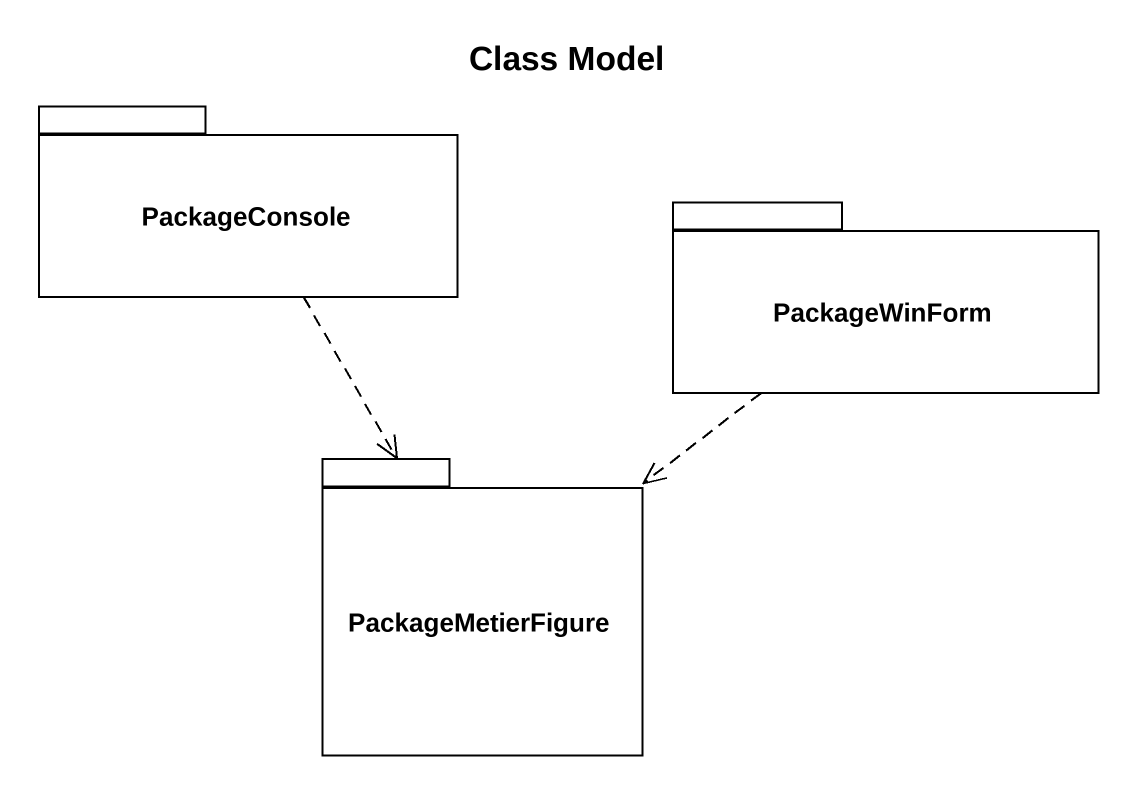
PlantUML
@startuml
title Class Model
package PackageConsole {
}
package PackageWinForm {
}
package PackageMetierFigure {
}
PackageConsole ..> PackageMetierFigure
PackageWinForm ..> PackageMetierFigure
@enduml
